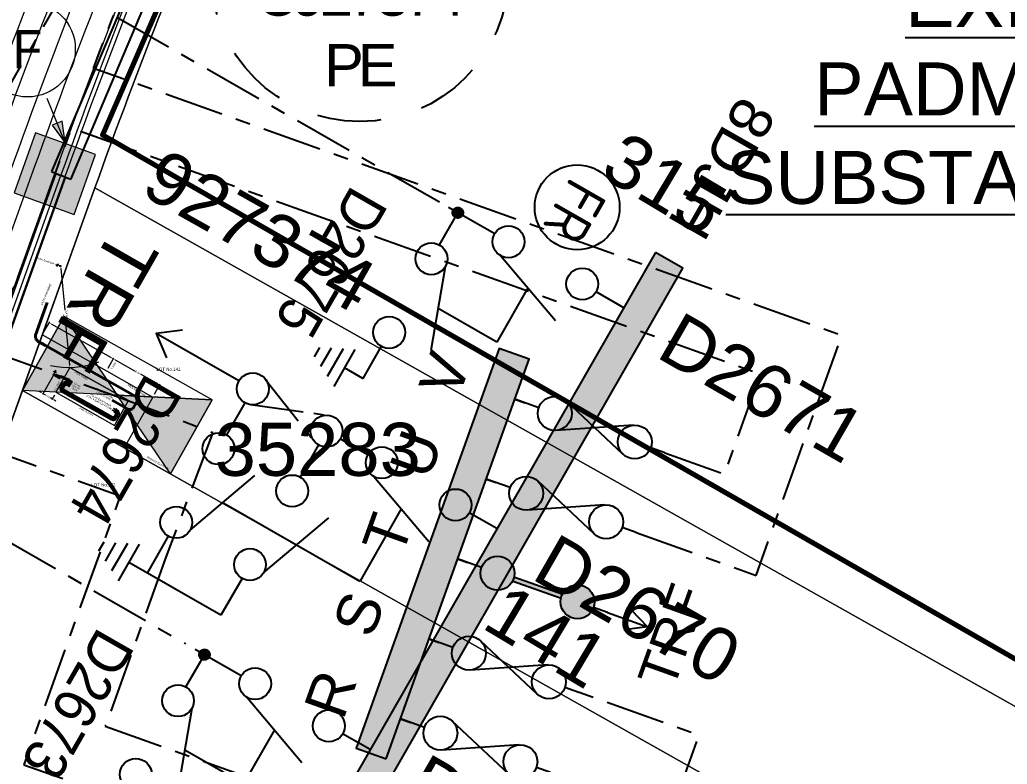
# Model space of a CAD drawing. Header units: metres. Extents: x 264965 to 265706, y 6180501 to 6181430.
# Drawn here: x 265576.88 to 265623.38, y 6180891.8 to 6180926.89 of the extents above; entities that cross this region are included whole.
import ezdxf
from ezdxf.enums import TextEntityAlignment as Align

# ---------------------------------------------------------------- set-up
doc = ezdxf.new("R2010")
doc.units = ezdxf.units.M
for name, pattern in [('Cable Exist UG', [7, 4, -1, 1, -1]), ('CENTERX2', [4, 2.5, -0.5, 0.5, -0.5]), ('Dash', [5, 3, -2]), ('DASHED', [19.05, 12.7, -6.35]), ('PHANTOM', [6.15, 3, -0.75, 0.3, -0.75, 0.3, -0.75, 0.3]), ('PHANTOMX2', [5.6, 2.5, -0.5, 0.15, -0.5, 0.15, -0.5, 0.15, -0.5, 0.15, -0.5])]:
    doc.linetypes.add(name, pattern=pattern)
doc.layers.get('0').update_dxf_attribs({"color": 6})
for name, color, linetype, lineweight in [('_User Miscellaneous1', 30, 'Continuous', 13), ('_User Miscellaneous10', 241, 'Continuous', 13), ('_User Miscellaneous7', 3, 'Continuous', 13), ('_User Miscellaneous8', 196, 'Continuous', 13), ('_User Miscellaneous9', 211, 'Continuous', 13), ('_User_HV_Exist', 1, 'Continuous', 25), ('_User_LV_Exist', 5, 'Continuous', 25), ('_User_SL_Exist', 4, 'Continuous', 25), ('Cadastre Developer_SP_NEW', 92, 'Continuous', 15)]:
    doc.layers.add(name, color=color, linetype=linetype, lineweight=lineweight)
doc.layers.add('_User Miscellaneous12', color=252, linetype='Continuous', lineweight=13, plot=False, transparency=0.5)
doc.layers.add('Equip_SP_SL_EXT', color=7, linetype='Continuous')
doc.layers.add('UG_Details_SP_MISC', color=7, linetype='Continuous')
doc.styles.add('ARIAL', font='arial.ttf', dxfattribs={"height": 2})
doc.styles.add('iecARIAL', font='arial.ttf', dxfattribs={"height": 2})
doc.styles.add('iecISOCP', font='isocp.shx')
doc.styles.get("Standard").update_dxf_attribs({"font": 'arial.ttf'})
doc.styles.add('SWG_LABEL', font='arial.ttf')
doc.styles.add('SWITCH_LABEL', font='arial.ttf', dxfattribs={"height": 2})
doc.dimstyles.new('1.8mm_1_50', dxfattribs={"dimtxt": 0.09, "dimasz": 0.1, "dimexe": 0.05, "dimexo": 0.15, "dimgap": 0.025, "dimtad": 0, "dimtoh": 1, "dimlfac": -1, "dimzin": 12, "dimdsep": 46, "dimtxsty": 'Standard', "dimcen": 1, "dimclrd": 256, "dimclre": 256, "dimclrt": 256, "dimazin": 3, "dimtfac": 1, "dimtmove": 0, "dimatfit": 3, "dimfxl": 1, "dimtolj": 1, "dimtzin": 0, "dimlwd": -1, "dimlwe": -1, "dimarcsym": 0})

# ---------------------------------------------------------------- blocks, each defined once
blk = doc.blocks.new('*U843')
at = {"layer": 'Equip_SP_SL_EXT'}
h = blk.add_hatch(color=256, dxfattribs=at)
h.dxf.hatch_style = 1
h.paths.add_polyline_path([(-1.421, 1.575), (-1.575, -1.421), (1.421, -1.575), (1.575, 1.421)])
blk.add_lwpolyline([(-1.421, 1.575), (-1.575, -1.421), (1.421, -1.575), (1.575, 1.421)], close=True)
at = {"width": 0.9, "flags": 8}
blk.add_attdef('ASSET_NUM', text='', height=2, dxfattribs=at).set_placement((4, 2), align=Align.MIDDLE_LEFT)
at = {"flags": 1}
blk.add_attdef('Z', (-2.351, -1.813), '', height=0.2, rotation=270, dxfattribs=at)
at = {"flags": 9}
for tag, p in [('NOTES', (-2, -1.813)), ('SUBURB', (-1.8, -1.813)), ('STREETNAME', (-1.6, -1.813)), ('LOCATION', (-1.4, -1.813)), ('LEGEND', (-1.2, -1.813)), ('USAGE', (-1, -1.813)), ('STATE', (-0.8, -1.813)), ('OWNED_BY', (-0.6, -1.813)), ('COLUMN_TYPE', (-0.4, -1.813)), ('STREET_CODE', (-0.2, -1.813)), ('STRUCTURE_PLANT_NUMBER', (0.031, -1.813))]:
    blk.add_attdef(tag, text='', height=0.2, rotation=270, dxfattribs=at).set_placement(p, align=Align.MIDDLE_LEFT)
blk = doc.blocks.new('*D417')
at = {"layer": '_User Miscellaneous9', "transparency": 16777216}
for p, q in [((265578.47, 6180910.143), (265577.954, 6180909.229)), ((265577.891, 6180909.321), (265577.804, 6180909.371)), ((265577.978, 6180909.272), (265578.058, 6180909.227)), ((265578.414, 6180909.027), (265578.334, 6180909.072)), ((265578.512, 6180909.201), (265578.389, 6180908.983)), ((265578.501, 6180908.978), (265578.588, 6180908.928))]:
    blk.add_line(p, q, dxfattribs=at)
for points in [[(265577.899, 6180909.336), (265577.883, 6180909.307), (265577.978, 6180909.272)], [(265578.509, 6180908.992), (265578.493, 6180908.963), (265578.414, 6180909.027)]]:
    blk.add_solid(points, dxfattribs=at)
at = {"layer": '_User Miscellaneous9', "transparency": 16777216, "insert": (265578.196, 6180909.149), "char_height": 0.09, "attachment_point": 5, "rotation": 330.5736}
blk.add_mtext('\\A1;0.5m', dxfattribs=at)
blk = doc.blocks.new('*D418')
at = {"layer": '_User Miscellaneous9', "transparency": 16777216}
for p, q in [((265581.047, 6180910.469), (265581.319, 6180910.952)), ((265581.381, 6180910.859), (265582.318, 6180910.331)), ((265583.385, 6180909.729), (265582.595, 6180910.175)), ((265583.225, 6180909.241), (265583.497, 6180909.723))]:
    blk.add_line(p, q, dxfattribs=at)
for points in [[(265581.39, 6180910.874), (265581.373, 6180910.845), (265581.294, 6180910.908)], [(265583.393, 6180909.743), (265583.377, 6180909.714), (265583.472, 6180909.68)]]:
    blk.add_solid(points, dxfattribs=at)
at = {"layer": '_User Miscellaneous9', "transparency": 16777216, "insert": (265582.457, 6180910.253), "char_height": 0.09, "attachment_point": 5, "rotation": 330.5736}
blk.add_mtext('\\A1;2.5m', dxfattribs=at)
blk = doc.blocks.new('*D419')
at = {"layer": '_User Miscellaneous9', "color": 0, "transparency": 16777216}
for p, q in [((265578.825, 6180915.172), (265579.004, 6180913.204)), ((265579.24, 6180910.607), (265579.061, 6180912.575))]:
    blk.add_line(p, q, dxfattribs=at)
for points in [[(265578.842, 6180915.174), (265578.809, 6180915.171), (265578.816, 6180915.272)], [(265579.257, 6180910.608), (265579.223, 6180910.605), (265579.249, 6180910.507)]]:
    blk.add_solid(points, dxfattribs=at)
at = {"layer": '_User Miscellaneous9', "color": 0, "transparency": 16777216, "insert": (265579.033, 6180912.89), "char_height": 0.09, "attachment_point": 5, "rotation": 95.1921}
blk.add_mtext('\\A1;4.8m\\P(Minimum)', dxfattribs=at)
blk = doc.blocks.new('*D420')
at = {"layer": '_User Miscellaneous9', "transparency": 16777216}
for p, q in [((265578.022, 6180912.174), (265578.295, 6180912.658)), ((265578.357, 6180912.565), (265579.562, 6180911.885)), ((265581.207, 6180910.957), (265579.838, 6180911.73)), ((265581.047, 6180910.469), (265581.319, 6180910.952))]:
    blk.add_line(p, q, dxfattribs=at)
for points in [[(265578.365, 6180912.579), (265578.349, 6180912.55), (265578.27, 6180912.614)], [(265581.215, 6180910.972), (265581.199, 6180910.943), (265581.294, 6180910.908)]]:
    blk.add_solid(points, dxfattribs=at)
at = {"layer": '_User Miscellaneous9', "transparency": 16777216, "insert": (265579.7, 6180911.808), "char_height": 0.09, "attachment_point": 5, "rotation": 330.5736}
blk.add_mtext('\\A1;3.5m', dxfattribs=at)
blk = doc.blocks.new('SUB_PADMOUNT_EXT')
at = {"ltscale": 10}
h = blk.add_hatch(color=256, dxfattribs=at)
h.dxf.hatch_style = 1
h.paths.add_polyline_path([(4, -2), (0, 0), (4, 2)])
h.paths.add_polyline_path([(-4, -2), (-4, 2), (0, 0)])
blk.add_line((4, 2), (-4, -2))
blk.add_lwpolyline([(-4, -2), (4, -2), (4, 2), (-4, 2)], close=True)
at = {"ltscale": 10, "flags": 128}
for points in [[(-4, -2), (-4, 2), (0, 0)], [(4, -2), (0, 0), (4, 2)]]:
    blk.add_lwpolyline(points, close=True, dxfattribs=at)
at = {"flags": 8}
blk.add_attdef('ASSET_NUM', text='', height=2.5, dxfattribs=at).set_placement((0, 5), align=Align.MIDDLE_CENTER)
for tag, flags, p in [('STREET_CODE', 9, (1.5, 0)), ('OPERATING_VOLTAGE', 9, (1.5, -0.4)), ('NO_PHASES', 9, (1.5, -0.2)), ('ORIENTATION', 9, (1.5, -0.6)), ('OWNED_BY', 9, (1.5, -0.8)), ('OPERATED_BY', 9, (1.5, -1)), ('CONSTRUCTED_VOLTAGE', 9, (1.5, -1.4)), ('MAINTAINED_BY', 9, (1.5, -1.2)), ('SECONDARY_VOLTAGE', 9, (1.5, -1.6)), ('STATE', 9, (1.5, -1.8)), ('SUBSTATION_TYPE', 9, (1.5, -2.2)), ('USAGE', 9, (1.5, -2.4)), ('PARENT', 9, (1.5, -2)), ('SUBURB', 9, (1.5, -2.8)), ('LEGEND', 9, (1.5, -2.6)), ('STREETNAME', 9, (1.5, -3)), ('LOCATION', 9, (1.5, -3.2)), ('Z', 1, (1.5, -3.6)), ('NOTES', 9, (1.5, -3.4))]:
    blk.add_attdef(tag, text='', height=0.2, dxfattribs=dict(flags=flags)).set_placement(p, align=Align.MIDDLE_LEFT)
blk = doc.blocks.new('*U854')
at = {"layer": '_User_LV_Exist'}
blk.add_line((7.5, 0), (6.8, 0), dxfattribs=at)
at = {"layer": '_User_LV_Exist', "flags": 128}
for points in [[(5.68, -0.733), (2.317, 0.735)], [(5.68, 0.733), (2.317, -0.735)]]:
    blk.add_lwpolyline(points, dxfattribs=at)
at = {"layer": '_User_LV_Exist'}
blk.add_lwpolyline([(1.2, 0), (0, 0)], dxfattribs=at)
for centre in [(2, 0), (6, 0)]:
    blk.add_circle(centre, 0.8, dxfattribs=at)
blk = doc.blocks.new('*U853')
at = {"layer": '_User_LV_Exist'}
h = blk.add_hatch(color=256, dxfattribs=at)
h.dxf.hatch_style = 1
h.set_gradient(color1=(0, 0, 255), color2=(0, 0, 255), tint=1)
h.paths.add_polyline_path([(6.8, 0, -0.939221), (5.206, -0.1), (2.794, -0.1, -0.939221), (1.2, 0, -0.939221), (2.794, 0.1), (5.206, 0.1, -0.939221)])
for p, q in [((8.5, 0.5), (9.5, 0)), ((2.775, 0.1), (5.225, 0.1)), ((7.5, 0), (6.8, 0)), ((7.5, 0), (9.5, 0)), ((9.5, 0), (8.5, -0.5)), ((2.775, -0.1), (5.225, -0.1))]:
    blk.add_line(p, q, dxfattribs=at)
blk.add_lwpolyline([(1.2, 0), (0, 0)], dxfattribs=at)
for centre in [(2, 0), (6, 0)]:
    blk.add_circle(centre, 0.8, dxfattribs=at)
at = {"layer": '_User_LV_Exist', "insert": (10.75, 0), "char_height": 1.8, "attachment_point": 5, "rotation": 90}
blk.add_mtext('TRF', dxfattribs=at)
blk = doc.blocks.new('*U446')
h = blk.add_hatch(color=256)
h.dxf.hatch_style = 1
h.paths.add_polyline_path([(-3.75, 0.243), (-3.685, 0.739), (-4.709, 0.622)])
blk.add_line((-4.709, 0.622), (-2.478, 0.327))
at = {"flags": 128}
blk.add_lwpolyline([(-3.75, 0.243), (-3.685, 0.739), (-4.709, 0.622), (-3.75, 0.243)], dxfattribs=at)
blk.add_circle((0, 0), 2.25)
at = {"width": 0.9}
blk.add_attdef('CODE', text='', height=1.8, dxfattribs=at).set_placement((0, 0), align=Align.MIDDLE_CENTER)
at = {"flags": 1}
blk.add_attdef('Z', (0, 0), '', height=0.2, dxfattribs=at)
blk = doc.blocks.new('SWG_SIE_TRF_NOES_NEW')
at = {"linetype": 'Continuous'}
blk.add_line((6.25, 0.75), (2.491, 2.118), dxfattribs=at)
at = {"linetype": 'CENTERX2'}
for p, q in [((0, 0), (1.5, 0)), ((7, 0), (8.5, 0))]:
    blk.add_line(p, q, dxfattribs=at)
blk.add_line((14, 0), (18.5, 0))
at = {"linetype": 'DASHED'}
blk.add_lwpolyline([(4.371, 1.434), (4.371, 5.371), (11.75, 5.371)], dxfattribs=at)
blk.add_lwpolyline([(17.5, -0.75), (18.5, 0), (17.5, 0.75)])
for centre in [(2.25, 0), (6.25, 0)]:
    blk.add_circle(centre, 0.75)
at = {"flags": 1}
blk.add_attdef('Z', (0, 0), '', height=0.2, dxfattribs=at)
at = {"style": 'SWITCH_LABEL', "flags": 9}
blk.add_attdef('STREET_CODE', text='', height=0.2, dxfattribs=at).set_placement((0, -0.2), align=Align.MIDDLE_LEFT)
at = {"flags": 9}
for tag, p in [('ORIENTATION', (0, -0.4)), ('SUBURB', (0, -1)), ('USAGE', (0, -0.8)), ('PARENT', (0, -0.6)), ('STREETNAME', (0, -1.2)), ('LOCATION', (0, -1.4)), ('NOTES', (0, -1.6))]:
    blk.add_attdef(tag, text='', height=0.2, dxfattribs=at).set_placement(p, align=Align.MIDDLE_LEFT)
blk = doc.blocks.new('SWG_FUSE_NEW')
at = {"linetype": 'CENTERX2'}
for p, q in [((1.031, 0.695), (4.469, -0.695)), ((1.031, -0.695), (4.469, 0.695))]:
    blk.add_line(p, q, dxfattribs=at)
for centre in [(0.75, 0), (4.75, 0)]:
    blk.add_circle(centre, 0.75)
blk = doc.blocks.new('*U536')
at = {"linetype": 'CENTERX2'}
blk.add_blockref('SWG_SIE_TRF_NOES_NEW', (0, 0), dxfattribs=at)
at = {"linetype": 'CENTERX2', "rotation": 180}
blk.add_blockref('SWG_FUSE_NEW', (14, 0), dxfattribs=at)
blk.add_text('TRF', height=2.5, rotation=89.9826).set_placement((21.515, -0.055), align=Align.MIDDLE_CENTER)
blk = doc.blocks.new('FAULT_INDIC_SE')
blk.add_circle((0, 0), 2)
at = {"insert": (-1.152, 1.002), "char_height": 2, "width": 2.70423, "attachment_point": 1, "style": 'iecISOCP'}
blk.add_mtext('FR', dxfattribs=at)
blk = doc.blocks.new('SWG_SIE_TRS_ES_NEW_1')
for p, q in [((7.25, 4.75), (3.491, 6.118)), ((8, 4), (10, 4)), ((10, 4), (10, -1)), ((7.25, 0.75), (3.491, 2.118)), ((8, 0), (10, 0)), ((9, -1), (11, -1)), ((9.25, -1.5), (10.75, -1.5)), ((9.5, -2), (10.5, -2)), ((9.75, -2.5), (10.25, -2.5))]:
    blk.add_line(p, q)
at = {"linetype": 'CENTERX2'}
for p, q in [((0.75, 4), (2.5, 4)), ((0.75, 0), (2.5, 0))]:
    blk.add_line(p, q, dxfattribs=at)
for centre in [(3.25, 4), (7.25, 4), (3.25, 0), (7.25, 0)]:
    blk.add_circle(centre, 0.75)
at = {"flags": 1}
blk.add_attdef('Z', (7.141, 3.512), '', height=0.2, dxfattribs=at)
at = {"style": 'SWITCH_LABEL', "flags": 9}
blk.add_attdef('STREET_CODE', text='', height=0.2, dxfattribs=at).set_placement((7.141, 3.312), align=Align.MIDDLE_LEFT)
at = {"flags": 9}
for tag, p in [('ORIENTATION', (7.141, 3.112)), ('USAGE', (7.141, 2.712)), ('PARENT', (7.141, 2.912)), ('SUBURB', (7.141, 2.512)), ('STREETNAME', (7.141, 2.312)), ('LOCATION', (7.141, 2.112)), ('NOTES', (7.141, 1.912)), ('OPERATED_BY', (7.128, 1.466)), ('OWNED_BY', (7.135, 1.689)), ('MAINTAINED_BY', (7.127, 1.259))]:
    blk.add_attdef(tag, text='', height=0.2, dxfattribs=at).set_placement(p, align=Align.MIDDLE_LEFT)
at = {"style": 'SWG_LABEL', "width": 0.9, "flags": 8}
blk.add_attdef('ASSET_NUM', text='', height=2, dxfattribs=at).set_placement((6.5, -3.75), align=Align.MIDDLE_CENTER)
blk = doc.blocks.new('SWG_SIE_ES_NEW')
for p, q in [((2.5, 0.75), (6.259, 2.118)), ((8, -1), (10, -1)), ((8.25, -1.5), (9.75, -1.5)), ((8.5, -2), (9.5, -2)), ((8.75, -2.5), (9.25, -2.5))]:
    blk.add_line(p, q)
blk.add_lwpolyline([(1.75, 0), (0, 0)])
at = {"flags": 128}
blk.add_lwpolyline([(7.25, 0), (9, 0), (9, -1)], dxfattribs=at)
for centre in [(2.5, 0), (6.5, 0)]:
    blk.add_circle(centre, 0.75)
at = {"flags": 1}
blk.add_attdef('Z', (0.121, -0.013), '', height=0.2, dxfattribs=at)
at = {"style": 'SWITCH_LABEL', "flags": 9}
blk.add_attdef('STREET_CODE', text='', height=0.2, dxfattribs=at).set_placement((0.121, -0.213), align=Align.MIDDLE_LEFT)
at = {"flags": 9}
for tag, p in [('ORIENTATION', (0.121, -0.413)), ('SUBURB', (0.121, -1.013)), ('USAGE', (0.121, -0.813)), ('PARENT', (0.121, -0.613)), ('STREETNAME', (0.121, -1.213)), ('LOCATION', (0.121, -1.413)), ('OWNED_BY', (0.11, -1.824)), ('NOTES', (0.121, -1.613)), ('OPERATED_BY', (0.103, -2.047)), ('MAINTAINED_BY', (0.102, -2.253))]:
    blk.add_attdef(tag, text='', height=0.2, dxfattribs=at).set_placement(p, align=Align.MIDDLE_LEFT)
at = {"style": 'ARIAL', "width": 0.9, "flags": 8}
blk.add_attdef('ASSET_NUM', text='', height=2, dxfattribs=at).set_placement((5.75, -4), align=Align.MIDDLE_CENTER)
blk = doc.blocks.new('SWG_SIE_SU_NEW')
at = {"linetype": 'CENTERX2'}
h = blk.add_hatch(color=256, dxfattribs=at)
h.dxf.hatch_style = 1
edge = h.paths.add_edge_path()
edge.add_arc((9, 0), 0.25, 0, 360)
at = {"linetype": 'Continuous'}
blk.add_line((6.25, 0.75), (2.491, 2.118), dxfattribs=at)
at = {"linetype": 'CENTERX2'}
for p, q in [((0, 0), (1.5, 0)), ((7, 0), (10, 0))]:
    blk.add_line(p, q, dxfattribs=at)
at = {"linetype": 'DASHED'}
blk.add_lwpolyline([(4.371, 1.434), (4.371, 4.371), (7.566, 4.371)], dxfattribs=at)
for centre in [(2.25, 0), (6.25, 0)]:
    blk.add_circle(centre, 0.75)
at = {"linetype": 'CENTERX2'}
blk.add_circle((9, 0), 0.25, dxfattribs=at)
at = {"flags": 8}
blk.add_attdef('ASSET_NUM', text='', height=2, rotation=180, dxfattribs=at).set_placement((-3, 0.012), align=Align.MIDDLE_LEFT)
at = {"flags": 1}
blk.add_attdef('Z', (0, 0), '', height=0.2, dxfattribs=at)
at = {"style": 'SWITCH_LABEL', "flags": 9}
blk.add_attdef('STREET_CODE', text='', height=0.2, dxfattribs=at).set_placement((0, 0), align=Align.MIDDLE_LEFT)
at = {"flags": 9}
for tag, p in [('ORIENTATION', (0, -0.2)), ('PARENT', (0, -0.4)), ('SUBURB', (0, -0.8)), ('STREETNAME', (0, -1)), ('USAGE', (0, -0.6)), ('LOCATION', (0, -1.2)), ('NOTES', (0, -1.4)), ('OPERATED_BY', (-0.014, -1.808)), ('OWNED_BY', (-0.008, -1.586)), ('MAINTAINED_BY', (-0.016, -2.015))]:
    blk.add_attdef(tag, text='', height=0.2, dxfattribs=at).set_placement(p, align=Align.MIDDLE_LEFT)

msp = doc.modelspace()

# ---------------------------------------------------------------- hatches: boundary and pattern name
at = {"layer": '_User Miscellaneous9'}
h = msp.add_hatch(color=256, dxfattribs=at)
h.dxf.hatch_style = 1
h.paths.add_polyline_path([(265578.802, 6180915.306, -1), (265578.785, 6180915.259, -1)])
h = msp.add_hatch(color=256, dxfattribs=at)
h.dxf.hatch_style = 1
h.paths.add_polyline_path([(265578.802, 6180915.306, -1), (265578.785, 6180915.259, -1)])
h = msp.add_hatch(color=256, dxfattribs=at)
h.dxf.hatch_style = 1
h.paths.add_polyline_path([(265578.46, 6180910.177, 1), (265578.504, 6180910.153, 1)])
h = msp.add_hatch(color=256, dxfattribs=at)
h.dxf.hatch_style = 1
h.paths.add_polyline_path([(265578.46, 6180910.177, 1), (265578.504, 6180910.153, 1)])
h = msp.add_hatch(dxfattribs=at)
h.set_pattern_fill('ANGLE', color=256, angle=-209.4264)
h.set_pattern_definition([(150.57, (265579.966, 6180909.672), (-3.432, -6.084), [5.08, -1.905]), (240.57, (265579.966, 6180909.672), (6.084, -3.432), [5.08, -1.905])])
h.paths.add_polyline_path([(265579.15, 6180909.65), (265579.17, 6180909.685), (265579.247, 6180909.619)])
h = msp.add_hatch(dxfattribs=at)
h.set_pattern_fill('ANGLE', color=256, angle=-209.4264)
h.set_pattern_definition([(150.57, (265580.0154, 6180909.759), (-3.432, -6.084), [5.08, -1.905]), (240.57, (265580.0154, 6180909.759), (6.084, -3.432), [5.08, -1.905])])
h.paths.add_polyline_path([(265579.199, 6180909.737), (265579.219, 6180909.772), (265579.296, 6180909.706)])
h = msp.add_hatch(dxfattribs=at)
h.set_pattern_fill('ANGLE', color=256, angle=-209.4264)
h.set_pattern_definition([(150.57, (265580.065, 6180909.846), (-3.432, -6.084), [5.08, -1.905]), (240.57, (265580.065, 6180909.846), (6.084, -3.432), [5.08, -1.905])])
h.paths.add_polyline_path([(265579.249, 6180909.824), (265579.269, 6180909.859), (265579.346, 6180909.793)])
h = msp.add_hatch(dxfattribs=at)
h.set_pattern_fill('ANGLE', color=256, angle=-209.4264)
h.set_pattern_definition([(150.57, (265580.2064, 6180909.996), (-3.432, -6.084), [5.08, -1.905]), (240.57, (265580.2064, 6180909.996), (6.084, -3.432), [5.08, -1.905])])
h.paths.add_polyline_path([(265581.394, 6180908.844), (265581.413, 6180908.879), (265581.316, 6180908.911)])
h = msp.add_hatch(dxfattribs=at)
h.set_pattern_fill('ANGLE', color=256, angle=-209.4264)
h.set_pattern_definition([(150.57, (265580.2064, 6180909.996), (-3.432, -6.084), [5.08, -1.905]), (240.57, (265580.2064, 6180909.996), (6.084, -3.432), [5.08, -1.905])])
h.paths.add_polyline_path([(265581.394, 6180908.844), (265581.413, 6180908.879), (265581.316, 6180908.911)])
h = msp.add_hatch(dxfattribs=at)
h.set_pattern_fill('ANGLE', color=256, angle=-209.4264)
h.set_pattern_definition([(150.57, (265580.1405, 6180909.574), (-3.432, -6.084), [5.08, -1.905]), (240.57, (265580.1405, 6180909.574), (6.084, -3.432), [5.08, -1.905])])
h.paths.add_polyline_path([(265581.328, 6180908.422), (265581.347, 6180908.457), (265581.25, 6180908.489)])
h = msp.add_hatch(dxfattribs=at)
h.set_pattern_fill('ANGLE', color=256, angle=-209.4264)
h.set_pattern_definition([(150.57, (265580.1896, 6180909.661), (-3.432, -6.084), [5.08, -1.905]), (240.57, (265580.1896, 6180909.661), (6.084, -3.432), [5.08, -1.905])])
h.paths.add_polyline_path([(265581.377, 6180908.509), (265581.396, 6180908.544), (265581.3, 6180908.576)])
at = {"layer": '_User_HV_Exist', "transparency": 33554636}
h = msp.add_hatch(color=256, dxfattribs=at)
h.dxf.hatch_style = 1
h.paths.add_polyline_path([(265608.112, 6180915.175), (265606.81, 6180915.921), (265585.93, 6180879.479), (265587.231, 6180878.733)])
at = {"layer": '_User_LV_Exist', "linetype": 'Cable Exist UG', "ltscale": 0.5, "transparency": 33554636}
h = msp.add_hatch(color=256, dxfattribs=at)
h.dxf.hatch_style = 1
h.paths.add_polyline_path([(265592.719, 6180892.565), (265594.131, 6180892.06), (265600.863, 6180910.893), (265599.45, 6180911.398)])

# ---------------------------------------------------------------- linework, layer by layer
at = {"layer": '_User Miscellaneous1', "ltscale": 0.5}
for p, q in [((265627.393, 6181035.347), (265578.382, 6180919.731)), ((265628.293, 6181035.012), (265579.266, 6180919.357)), ((265546.917, 6180830.989), (265578.598, 6180919.625)), ((265547.53, 6180831.279), (265579.05, 6180919.463)), ((265578.382, 6180919.731), (265578.824, 6180919.544)), ((265578.598, 6180919.625), (265578.598, 6180919.625)), ((265578.598, 6180919.625), (265578.598, 6180919.625)), ((265578.598, 6180919.625), (265578.824, 6180919.544)), ((265578.598, 6180919.625), (265578.824, 6180919.544)), ((265578.598, 6180919.625), (265578.824, 6180919.544)), ((265579.05, 6180919.463), (265578.824, 6180919.544)), ((265579.05, 6180919.463), (265578.824, 6180919.544)), ((265579.05, 6180919.463), (265578.824, 6180919.544)), ((265579.266, 6180919.357), (265578.824, 6180919.544)), ((265579.05, 6180919.463), (265579.05, 6180919.463)), ((265579.05, 6180919.463), (265579.05, 6180919.463))]:
    msp.add_line(p, q, dxfattribs=at)
at = {"layer": '_User Miscellaneous10'}
msp.add_lwpolyline([(265543.649, 6180816.081), (265580.425, 6180918.972, -0.015877), (265587.101, 6180935.908), (265627.721, 6181030.198, 0.406457), (265593.324, 6181120.12), (265522.022, 6181153.108, -0.098454), (265461.652, 6181197.04, 0.182856), (265352.412, 6181246.557), (265276.859, 6181251.306), (265272.183, 6181256.61), (265273.875, 6181283.538, 0.288476), (265261.897, 6181305.52), (265219.487, 6181329.251, -0.112599), (265210.289, 6181337.071, 0.162091), (265204.42, 6181342.816), (265196.512, 6181347.24)], format="xyb", dxfattribs=at)
at = {"layer": '_User Miscellaneous12', "color": 4, "transparency": 33554534}
msp.add_lwpolyline([(265542.236, 6180816.586), (265579.012, 6180919.477, -0.015877), (265585.724, 6180936.503), (265626.343, 6181030.791, 0.406457), (265592.694, 6181118.759), (265521.392, 6181151.747, -0.098417), (265460.569, 6181196.002, 0.182811), (265352.317, 6181245.06), (265276.145, 6181249.848), (265270.647, 6181256.084), (265272.378, 6181283.632, 0.288476), (265261.165, 6181304.211), (265218.774, 6181327.932, -0.113559), (265209.009, 6181336.278, 0.165698), (265203.725, 6181341.485), (265195.779, 6181345.931)], format="xyb", dxfattribs=at)
at = {"layer": '_User Miscellaneous12', "color": 5, "transparency": 33554534}
for points in [[(265541.765, 6180816.754), (265578.541, 6180919.645, -0.015877), (265585.264, 6180936.701), (265625.884, 6181030.989, 0.406457), (265592.484, 6181118.305), (265521.182, 6181151.293, -0.098404), (265460.208, 6181195.656, 0.182796), (265352.286, 6181244.561), (265275.907, 6181249.362), (265270.135, 6181255.908), (265271.879, 6181283.664, 0.288476), (265260.921, 6181303.775), (265218.536, 6181327.492, -0.113878), (265208.581, 6181336.016, 0.167045), (265203.495, 6181341.041), (265195.535, 6181345.495)], [(265539.882, 6180817.428), (265576.658, 6180920.318, -0.015877), (265583.428, 6180937.493), (265624.047, 6181031.78, 0.406457), (265591.644, 6181116.49), (265520.343, 6181149.478, -0.098355), (265458.765, 6181194.271, 0.182735), (265352.159, 6181242.565), (265274.955, 6181247.418), (265268.087, 6181255.207), (265269.883, 6181283.789, 0.288476), (265259.944, 6181302.029), (265217.584, 6181325.733, -0.115166), (265206.861, 6181334.979, 0.17342), (265202.575, 6181339.264), (265194.559, 6181343.75)], [(265537.999, 6180818.101), (265574.775, 6180920.991, -0.015877), (265581.592, 6180938.285), (265622.211, 6181032.571, 0.406457), (265590.805, 6181114.674), (265519.503, 6181147.663, -0.098306), (265457.322, 6181192.885, 0.182673), (265352.033, 6181240.569), (265274.002, 6181245.474), (265266.039, 6181254.506), (265267.887, 6181283.915, 0.288476), (265258.967, 6181300.284), (265216.632, 6181323.974, -0.116502), (265205.126, 6181333.966, 0.182178), (265201.662, 6181337.483), (265193.582, 6181342.004)]]:
    msp.add_lwpolyline(points, format="xyb", dxfattribs=at)
at = {"layer": '_User Miscellaneous12', "color": 6, "transparency": 33554534}
msp.add_lwpolyline([(265542.048, 6180816.653), (265578.824, 6180919.544, -0.015877), (265585.54, 6180936.582), (265626.16, 6181030.87, 0.406457), (265592.61, 6181118.577), (265521.308, 6181151.565, -0.098412), (265460.425, 6181195.863, 0.182805), (265352.305, 6181244.86), (265276.05, 6181249.654), (265270.442, 6181256.014), (265272.179, 6181283.645, 0.288476), (265261.067, 6181304.036), (265218.679, 6181327.756, -0.113686), (265208.838, 6181336.173, 0.166227), (265203.633, 6181341.308), (265195.682, 6181345.757)], format="xyb", dxfattribs=at)
at = {"layer": '_User Miscellaneous12', "color": 1, "transparency": 33554534}
for points in [[(265540.824, 6180817.091), (265577.6, 6180919.982, -0.015877), (265584.346, 6180937.097), (265624.966, 6181031.384, 0.406457), (265592.064, 6181117.397), (265520.762, 6181150.386, -0.09838), (265459.487, 6181194.963, 0.182766), (265352.222, 6181243.563), (265275.431, 6181248.39), (265269.111, 6181255.558), (265270.881, 6181283.726, 0.288476), (265260.432, 6181302.902), (265218.06, 6181326.612, -0.114519), (265207.723, 6181335.495, 0.17001), (265203.034, 6181340.153), (265195.047, 6181344.622)], [(265538.94, 6180817.764), (265575.716, 6180920.655, -0.015877), (265582.51, 6180937.889), (265623.129, 6181032.176, 0.406457), (265591.225, 6181115.582), (265519.923, 6181148.571, -0.09833), (265458.043, 6181193.578, 0.182704), (265352.096, 6181241.567), (265274.479, 6181246.446), (265267.063, 6181254.856), (265268.885, 6181283.852, 0.288476), (265259.456, 6181301.157), (265217.108, 6181324.853, -0.115825), (265205.996, 6181334.469, 0.177409), (265202.117, 6181338.374), (265194.07, 6181342.877)], [(265537.057, 6180818.437), (265573.833, 6180921.328, -0.015877), (265580.673, 6180938.681), (265621.292, 6181032.967, 0.406457), (265590.385, 6181113.767), (265519.083, 6181146.755, -0.098282), (265456.601, 6181192.192, 0.182642), (265351.969, 6181239.571), (265273.526, 6181244.502), (265265.015, 6181254.155), (265266.889, 6181283.977, 0.288476), (265258.479, 6181299.411), (265216.155, 6181323.095, -0.117205), (265204.251, 6181333.47, 0.188045), (265201.208, 6181336.591), (265193.094, 6181341.132)]]:
    msp.add_lwpolyline(points, format="xyb", dxfattribs=at)
at = {"layer": '_User Miscellaneous7', "lineweight": 70, "flags": 128}
msp.add_lwpolyline([(265346.394, 6181031.994), (265364.483, 6181028.856), (265372.251, 6181015.535), (265433.189, 6181005.08, -0.043269), (265488.664, 6180990.341), (265571.962, 6180958.886), (265579.283, 6180962.002), (265595.808, 6180956.119), (265580.778, 6180921.46), (265626.777, 6180895.03), (265552.269, 6180696.684, -0.00756), (265425.262, 6180757.143, -0.007559), (265400.747, 6180768.922, -0.010607), (265370.27, 6180784.983), (265336.201, 6180804.901), (265304.878, 6180825.875), (265233.354, 6180875.141)], format="xyb", dxfattribs=at)
at = {"layer": '_User Miscellaneous9'}
for p, q in [((265578.597, 6180915.326), (265578.614, 6180915.373)), ((265578.624, 6180915.29), (265578.657, 6180915.384)), ((265578.65, 6180915.254), (265578.701, 6180915.395)), ((265578.77, 6180915.291), (265578.676, 6180915.325)), ((265578.609, 6180910.237), (265578.478, 6180910.311)), ((265578.494, 6180910.187), (265578.543, 6180910.274)), ((265578.605, 6180910.282), (265578.518, 6180910.331)), ((265578.602, 6180910.327), (265578.558, 6180910.352)), ((265579.249, 6180910.507), (265582.01, 6180908.95)), ((265579.249, 6180910.507), (265582.01, 6180908.95)), ((265579.15, 6180909.65), (265579.17, 6180909.685)), ((265579.17, 6180909.685), (265579.247, 6180909.619)), ((265579.199, 6180909.737), (265579.219, 6180909.772)), ((265579.199, 6180909.737), (265579.296, 6180909.706)), ((265579.219, 6180909.772), (265579.296, 6180909.706)), ((265579.249, 6180909.824), (265579.269, 6180909.859)), ((265579.249, 6180909.824), (265579.346, 6180909.793)), ((265579.268, 6180909.859), (265579.345, 6180909.793)), ((265579.269, 6180909.859), (265579.346, 6180909.793)), ((265579.15, 6180909.65), (265579.247, 6180909.619)), ((265581.398, 6180908.853), (265581.316, 6180908.911)), ((265581.413, 6180908.879), (265581.316, 6180908.911)), ((265581.398, 6180908.853), (265581.316, 6180908.911)), ((265581.413, 6180908.879), (265581.316, 6180908.911)), ((265581.328, 6180908.422), (265581.25, 6180908.489)), ((265581.347, 6180908.457), (265581.25, 6180908.489)), ((265581.377, 6180908.509), (265581.3, 6180908.576)), ((265581.396, 6180908.544), (265581.3, 6180908.576)), ((265581.328, 6180908.422), (265581.347, 6180908.457)), ((265581.377, 6180908.509), (265581.396, 6180908.544))]:
    msp.add_line(p, q, dxfattribs=at)
at = {"layer": '_User Miscellaneous9', "linetype": 'PHANTOM', "lineweight": 40, "ltscale": 3, "flags": 128}
for points in [[(265581.23, 6180908.958), (265581.97, 6180908.54, 0.414214), (265582.243, 6180908.616), (265582.39, 6180908.877, 0.414214), (265582.314, 6180909.15), (265578.092, 6180911.535), (265577.743, 6180911.732, -0.272435), (265577.627, 6180912.019), (265578.793, 6180915.283)], [(265579.345, 6180909.793), (265578.866, 6180910.063, 0.414214), (265578.798, 6180910.044), (265578.793, 6180910.035, -0.414214), (265578.739, 6180910.02), (265578.482, 6180910.165)], [(265581.387, 6180908.527), (265581.43, 6180908.502, -0.414214), (265581.506, 6180908.23), (265581.457, 6180908.142, -0.414214), (265581.185, 6180908.066), (265580.096, 6180908.681), (265578.92, 6180909.344, -0.414214), (265578.844, 6180909.616), (265578.893, 6180909.703, -0.414214), (265579.166, 6180909.779), (265579.296, 6180909.706)], [(265581.338, 6180908.439), (265581.381, 6180908.415, -0.414214), (265581.419, 6180908.279), (265581.37, 6180908.192, -0.414214), (265581.234, 6180908.154), (265580.145, 6180908.768), (265578.969, 6180909.431, -0.414214), (265578.931, 6180909.567), (265578.98, 6180909.654, -0.414214), (265579.117, 6180909.692), (265579.247, 6180909.619)]]:
    msp.add_lwpolyline(points, format="xyb", dxfattribs=at)
at = {"layer": '_User Miscellaneous9', "linetype": 'DASHED', "lineweight": 15}
msp.add_lwpolyline([(265583.151, 6180909.11), (265581.8, 6180906.715), (265579.622, 6180907.943), (265577.009, 6180909.417), (265577.948, 6180912.044), (265580.973, 6180910.338)], close=True, dxfattribs=at)
at = {"layer": '_User Miscellaneous9', "lineweight": 15, "flags": 128}
msp.add_lwpolyline([(265578.586, 6180909.331), (265578.586, 6180909.331), (265581.347, 6180907.774), (265582.01, 6180908.95), (265579.249, 6180910.507)], close=True, dxfattribs=at)
at = {"layer": '_User Miscellaneous9'}
for centre in [(265578.793, 6180915.283), (265578.482, 6180910.165)]:
    msp.add_circle(centre, 0.025, dxfattribs=at)
at = {"layer": '_User Miscellaneous9', "color": 0, "ltscale": 10}
msp.add_arc((265579.192, 6180914.507), 4, 257.566, 290.6364, dxfattribs=at)
at = {"layer": '_User_HV_Exist', "linetype": 'Cable Exist UG', "ltscale": 0.7, "flags": 128}
for points in [[(265596.642, 6180918.289), (265579.029, 6180928.381), (265573.189, 6180918.188), (265567.184, 6180920.516, -0.010248), (265572.478, 6180934.854), (265566.731, 6180946.559), (265487.965, 6180976.332), (265494.347, 6180993.503), (265480.243, 6180998.609), (265485.35, 6181012.713)], [(265383.828, 6180997.619), (265429.703, 6180989.749), (265435.207, 6180981.998), (265447.288, 6180978.102), (265456.333, 6180983.974, -0.026552), (265485.95, 6180974.387), (265565.626, 6180944.494), (265569.744, 6180935.061, 0.016476), (265562.951, 6180916.452), (265569.78, 6180912.599), (265566.992, 6180907.733), (265584.692, 6180897.476)]]:
    msp.add_lwpolyline(points, format="xyb", dxfattribs=at)
at = {"layer": '_User_HV_Exist', "flags": 128}
msp.add_lwpolyline([(265606.81, 6180915.921), (265585.93, 6180879.479), (265587.231, 6180878.733), (265608.112, 6180915.175)], close=True, dxfattribs=at)
at = {"layer": '_User_LV_Exist'}
for p, q in [((265600.189, 6180909.01), (265600.66, 6180908.842)), ((265598.843, 6180905.243), (265599.314, 6180905.075)), ((265597.497, 6180901.477), (265597.968, 6180901.308)), ((265596.151, 6180897.71), (265596.621, 6180897.542)), ((265594.804, 6180893.943), (265595.275, 6180893.775))]:
    msp.add_line(p, q, dxfattribs=at)
at = {"layer": '_User_LV_Exist', "linetype": 'Cable Exist UG', "ltscale": 0.7, "transparency": 33554687, "flags": 128}
for points in [[(265607.252, 6180906.486), (265610.077, 6180905.476), (265611.76, 6180910.184), (265579.306, 6180921.784), (265576.785, 6180914.732), (265576.785, 6180914.732, -1.139217), (265573.916, 6180915.778, -1.13442), (265571.024, 6180916.811), (265569.029, 6180917.543), (265565.505, 6180918.826), (265571.588, 6180935.087), (265566.896, 6180945.833), (265570.766, 6180953.994), (265571.624, 6180955.804), (265572.056, 6180956.714), (265580.142, 6180960.194), (265586.01, 6180973.816), (265587.877, 6180978.151)], [(265605.906, 6180902.719), (265611.556, 6180900.699), (265615.594, 6180911.999), (265580.363, 6180924.592, -0.016163), (265585.264, 6180936.701), (265586.311, 6180939.13)]]:
    msp.add_lwpolyline(points, format="xyb", dxfattribs=at)
at = {"layer": '_User_LV_Exist', "linetype": 'Cable Exist UG', "ltscale": 0.7, "transparency": 33554687}
msp.add_lwpolyline([(265538.845, 6180850.179), (265562.4, 6180916.007), (265570.496, 6180913.092, 0.659693), (265572.781, 6180912.201, 0.659693), (265575.296, 6180911.364), (265581.297, 6180909.203), (265585.975, 6180907.44), (265583.757, 6180901.556), (265580.913, 6180893.599), (265603.009, 6180885.701), (265604.692, 6180890.409), (265601.867, 6180891.419)], format="xyb", dxfattribs=at)
at = {"layer": '_User_LV_Exist', "ltscale": 0.7, "transparency": 33554687}
msp.add_lwpolyline([(265594.131, 6180892.06), (265600.863, 6180910.893), (265599.45, 6180911.398), (265592.719, 6180892.565)], close=True, dxfattribs=at)
at = {"layer": '_User_LV_Exist', "linetype": 'Cable Exist UG', "ltscale": 0.7, "transparency": 33554687, "flags": 128}
msp.add_lwpolyline([(265566.163, 6180885.012), (265574.072, 6180907.141), (265581.605, 6180904.449), (265577.078, 6180891.783), (265604.824, 6180881.866), (265608.863, 6180893.166), (265603.213, 6180895.186)], dxfattribs=at)
at = {"layer": '_User_SL_Exist', "linetype": 'Dash'}
msp.add_circle((265592.897, 6180929.087), 7, dxfattribs=at)
at = {"layer": 'Cadastre Developer_SP_NEW', "transparency": 33554687, "flags": 128}
msp.add_lwpolyline([(265636.64, 6180921.609), (265589.66, 6180941.848), (265587.101, 6180935.908, 0.015877), (265580.425, 6180918.972), (265626.005, 6180893.261)], format="xyb", close=True, dxfattribs=at)
msp.add_lwpolyline([(265580.425, 6180918.972), (265577.009, 6180909.417), (265622.45, 6180883.785), (265626.005, 6180893.261)], close=True, dxfattribs=at)
at = {"layer": 'Cadastre Developer_SP_NEW', "transparency": 33554687}
msp.add_lwpolyline([(265577.009, 6180909.417), (265568.046, 6180884.339), (265616.201, 6180867.127), (265622.45, 6180883.785)], close=True, dxfattribs=at)
at = {"layer": 'UG_Details_SP_MISC', "ltscale": 0.5}
for p, q in [((265627.393, 6181035.347), (265578.382, 6180919.731)), ((265628.293, 6181035.012), (265579.266, 6180919.357)), ((265578.382, 6180919.731), (265578.824, 6180919.544)), ((265579.266, 6180919.357), (265578.824, 6180919.544))]:
    msp.add_line(p, q, dxfattribs=at)

# ---------------------------------------------------------------- block references
at = {"layer": '_User Miscellaneous1'}
ref = msp.add_blockref('*U843', (265578.533, 6180919.635), dxfattribs=dict(at, rotation=343.2631356315109))
ref.add_attrib('ASSET_NUM', '927374', dxfattribs={"layer": '0', "height": 2.5, "rotation": 330.5736}).set_placement((265583.103, 6180919.808), align=Align.MIDDLE_LEFT)
at = {"layer": '_User Miscellaneous1', "linetype": 'PHANTOMX2', "ltscale": 0.5}
ref = msp.add_blockref('SUB_PADMOUNT_EXT', (265581.476, 6180909.194), dxfattribs=dict(at, rotation=330.573599114395))
ref.add_attrib('ASSET_NUM', '35283', dxfattribs={"layer": '0', "height": 2.5}).set_placement((265586.058, 6180906.644), align=Align.MIDDLE_LEFT)
at = {"layer": '_User Miscellaneous8', "transparency": 33554687}
ref = msp.add_blockref('*U446', (265577.25, 6180925.5), dxfattribs=dict(at, rotation=119.3988901699086))
ref.add_attrib('CODE', 'F', dxfattribs={"layer": '0', "height": 1.8, "width": 0.9}).set_placement((265577.25, 6180925.5), align=Align.MIDDLE_CENTER)
at = {"layer": '_User_HV_Exist', "linetype": 'CENTERX2', "rotation": 240.1882821412578}
msp.add_blockref('FAULT_INDIC_SE', (265603.129, 6180918.048), dxfattribs=at)
at = {"layer": '_User_HV_Exist', "linetype": 'CENTERX2'}
ref = msp.add_blockref('SWG_SIE_ES_NEW', (265597.51, 6180917.792), dxfattribs=dict(at, rotation=240.1882821412578))
ref.add_attrib('ASSET_NUM', 'D2675', dxfattribs={"layer": '0', "height": 2, "rotation": 240.1883, "style": 'ARIAL', "width": 0.9}).set_placement((265591.553, 6180915.442), align=Align.MIDDLE_CENTER)
ref = msp.add_blockref('SWG_SIE_SU_NEW', (265605.319, 6180913.318), dxfattribs=dict(at, rotation=150.1882821412578))
ref.add_attrib('ASSET_NUM', 'D2671', dxfattribs={"layer": '0', "height": 2.5, "rotation": 330.1427, "style": 'SWG_LABEL'}).set_placement((265607.395, 6180912.114), align=Align.MIDDLE_LEFT)
ref = msp.add_blockref('*U536', (265599.353, 6180902.906), dxfattribs=dict(at, rotation=150.1882821412578))
ref.add_attrib('ASSET_NUM', 'D2670', dxfattribs={"layer": '0', "height": 2.5, "rotation": 330.1427, "style": 'SWG_LABEL'}).set_placement((265601.522, 6180901.663), align=Align.MIDDLE_LEFT)
at = {"layer": '_User_HV_Exist'}
ref = msp.add_blockref('SWG_SIE_TRS_ES_NEW_1', (265587.856, 6180909.493), dxfattribs=dict(at, rotation=240.1882821412578))
ref.add_attrib('ASSET_NUM', 'D2674', dxfattribs={"layer": '0', "height": 2, "rotation": 240.1883, "style": 'SWG_LABEL', "width": 0.9}).set_placement((265581.868, 6180906.585), align=Align.MIDDLE_CENTER)
at = {"layer": '_User_HV_Exist', "linetype": 'CENTERX2'}
ref = msp.add_blockref('SWG_SIE_ES_NEW', (265585.578, 6180896.968), dxfattribs=dict(at, rotation=240.1882821412578))
ref.add_attrib('ASSET_NUM', 'D2673', dxfattribs={"layer": '0', "height": 2, "rotation": 240.1883, "style": 'ARIAL', "width": 0.9}).set_placement((265579.622, 6180894.618), align=Align.MIDDLE_CENTER)
ref = msp.add_blockref('SWG_SIE_SU_NEW', (265593.387, 6180892.494), dxfattribs=dict(at, rotation=150.1882821412578))
ref.add_attrib('ASSET_NUM', 'D2669', dxfattribs={"layer": '0', "height": 2.5, "rotation": 330.1427, "style": 'SWG_LABEL'}).set_placement((265595.464, 6180891.291), align=Align.MIDDLE_LEFT)
at = {"layer": '_User_LV_Exist', "rotation": 340.3317656958457}
for name, p in [('*U854', (265600.189, 6180909.01)), ('*U854', (265598.843, 6180905.243)), ('*U853', (265597.497, 6180901.477)), ('*U854', (265596.151, 6180897.71)), ('*U854', (265594.804, 6180893.943))]:
    msp.add_blockref(name, p, dxfattribs=at)

# ---------------------------------------------------------------- texts
at = {"layer": '_User Miscellaneous9', "color": 7, "insert": (265578.511, 6180915.384), "char_height": 0.09, "attachment_point": 6, "rotation": 340.3318, "style": 'iecARIAL'}
msp.add_mtext('4.8m Electrode', dxfattribs=at)
at = {"layer": '_User Miscellaneous9', "color": 7, "attachment_point": 5, "line_spacing_factor": 0.84}
for s, insert, char_height, rotation in [('14.0m (Insulated)', (265578.13, 6180913.94), 0.1, 67.7581), ('PMS {\\fISOCPEUR|b0|i0|c0|p34;℄}', (265581.3, 6180910.587), 0.085, 240.5736), ('PMS Plinth', (265579.776, 6180910.115), 0.1, 329.8398), ('HV. END', (265578.637, 6180909.619), 0.085, 62.7778), ('TO HV\\P EARTH\\P BAR', (265579.514, 6180909.583), 0.085, 330.5736), ('PMS Easement', (265582.389, 6180909.425), 0.1, 329.3912), ('TO HV EARTH BAR\\P(ON LV SWITCH FRAME)', (265580.67, 6180908.884), 0.085, 330.5736), ('TO LV NEUTRAL \\P/ EARTH BAR', (265580.862, 6180909.224), 0.085, 330.5736), ('PMS PLINTH', (265580.008, 6180908.416), 0.085, 330.5736), ('LV. END', (265581.569, 6180907.964), 0.085, 60.5736), ('Property Boundary', (265583.387, 6180905.996), 0.1, 330.6328)]:
    msp.add_mtext(s, dxfattribs=dict(at, insert=insert, char_height=char_height, rotation=rotation))
at = {"layer": '_User Miscellaneous9', "color": 7, "char_height": 0.15, "attachment_point": 5, "line_spacing_factor": 0.84}
for s, insert in [('LOT No.141', (265583.888, 6180910.417)), ('LOT No.122', (265580.817, 6180904.973))]:
    msp.add_mtext(s, dxfattribs=dict(at, insert=insert))
at = {"layer": '_User_HV_Exist', "insert": (265608.207, 6180916.849), "char_height": 2, "attachment_point": 6, "rotation": 240.1883}
msp.add_mtext('8DJH', dxfattribs=at)
at = {"layer": '_User_LV_Exist', "insert": (265609.037, 6180929.045), "char_height": 2.5, "attachment_point": 1}
msp.add_mtext_dynamic_manual_height_columns('\\pi9.5351;{\\LEXISTING \\P\\pi5.2479;PADMOUNTED  \\P\\pi1.0971;SUBSTATION 35283}', width=34.87674, gutter_width=12.5, heights=[0], dxfattribs=at)
at = {"layer": '_User_LV_Exist', "char_height": 2, "attachment_point": 5, "rotation": 70.3318, "style": 'ARIAL'}
for s, insert in [('V', (265596.894, 6180910.188)), ('U', (265595.547, 6180906.421)), ('T', (265594.201, 6180902.655)), ('S', (265592.855, 6180898.888)), ('R', (265591.509, 6180895.121))]:
    msp.add_mtext(s, dxfattribs=dict(at, insert=insert))
at = {"layer": '_User_SL_Exist', "insert": (265592.806, 6180928.076), "char_height": 2, "attachment_point": 5}
msp.add_mtext('{\\T0.8;L267037\\PC927374\\PPE}', dxfattribs=at)
at = {"layer": 'Cadastre Developer_SP_NEW', "transparency": 33554687, "style": 'ARIAL'}
for s, p in [('315', (265604.116, 6180919.578)), ('141', (265598.564, 6180898.268))]:
    msp.add_text(s, height=2.5, rotation=329.1269, dxfattribs=at).set_placement(p)

# ---------------------------------------------------------------- dimensions: what is measured, and where the dimension line sits
at = {"layer": '_User Miscellaneous9', "color": 7}
dim = msp.add_aligned_dim(p1=(265578.816, 6180915.272), p2=(265579.249, 6180910.507), distance=0, text='4.8m\\P(Minimum)', dimstyle='1.8mm_1_50', override={"dimse1": 1, "dimse2": 1, "dimclrd": 0, "dimclre": 0, "dimclrt": 0}, dxfattribs=at)
dim.commit()
dim.dimension.update_dxf_attribs({"geometry": '*D419', "text_midpoint": (265579.033, 6180912.89)})
for base, p1, p2, text, picture, middle in [((265578.27, 6180912.614), (265580.973, 6180910.339), (265577.948, 6180912.044), '3.5m', '*D420', (265579.7, 6180911.808)), ((265581.294, 6180910.908), (265583.151, 6180909.11), (265580.973, 6180910.339), '2.5m', '*D418', (265582.457, 6180910.253)), ((265577.978, 6180909.272), (265578.586, 6180909.331), (265578.543, 6180910.274), '0.5m', '*D417', (265578.196, 6180909.149))]:
    dim = msp.add_linear_dim(base=base, p1=p1, p2=p2, angle=150.5736, text=text, dimstyle='1.8mm_1_50', dxfattribs=at)
    dim.commit()
    dim.dimension.update_dxf_attribs({"geometry": picture, "text_midpoint": middle, "dimtype": 160})

doc.saveas('drawing.dxf')
